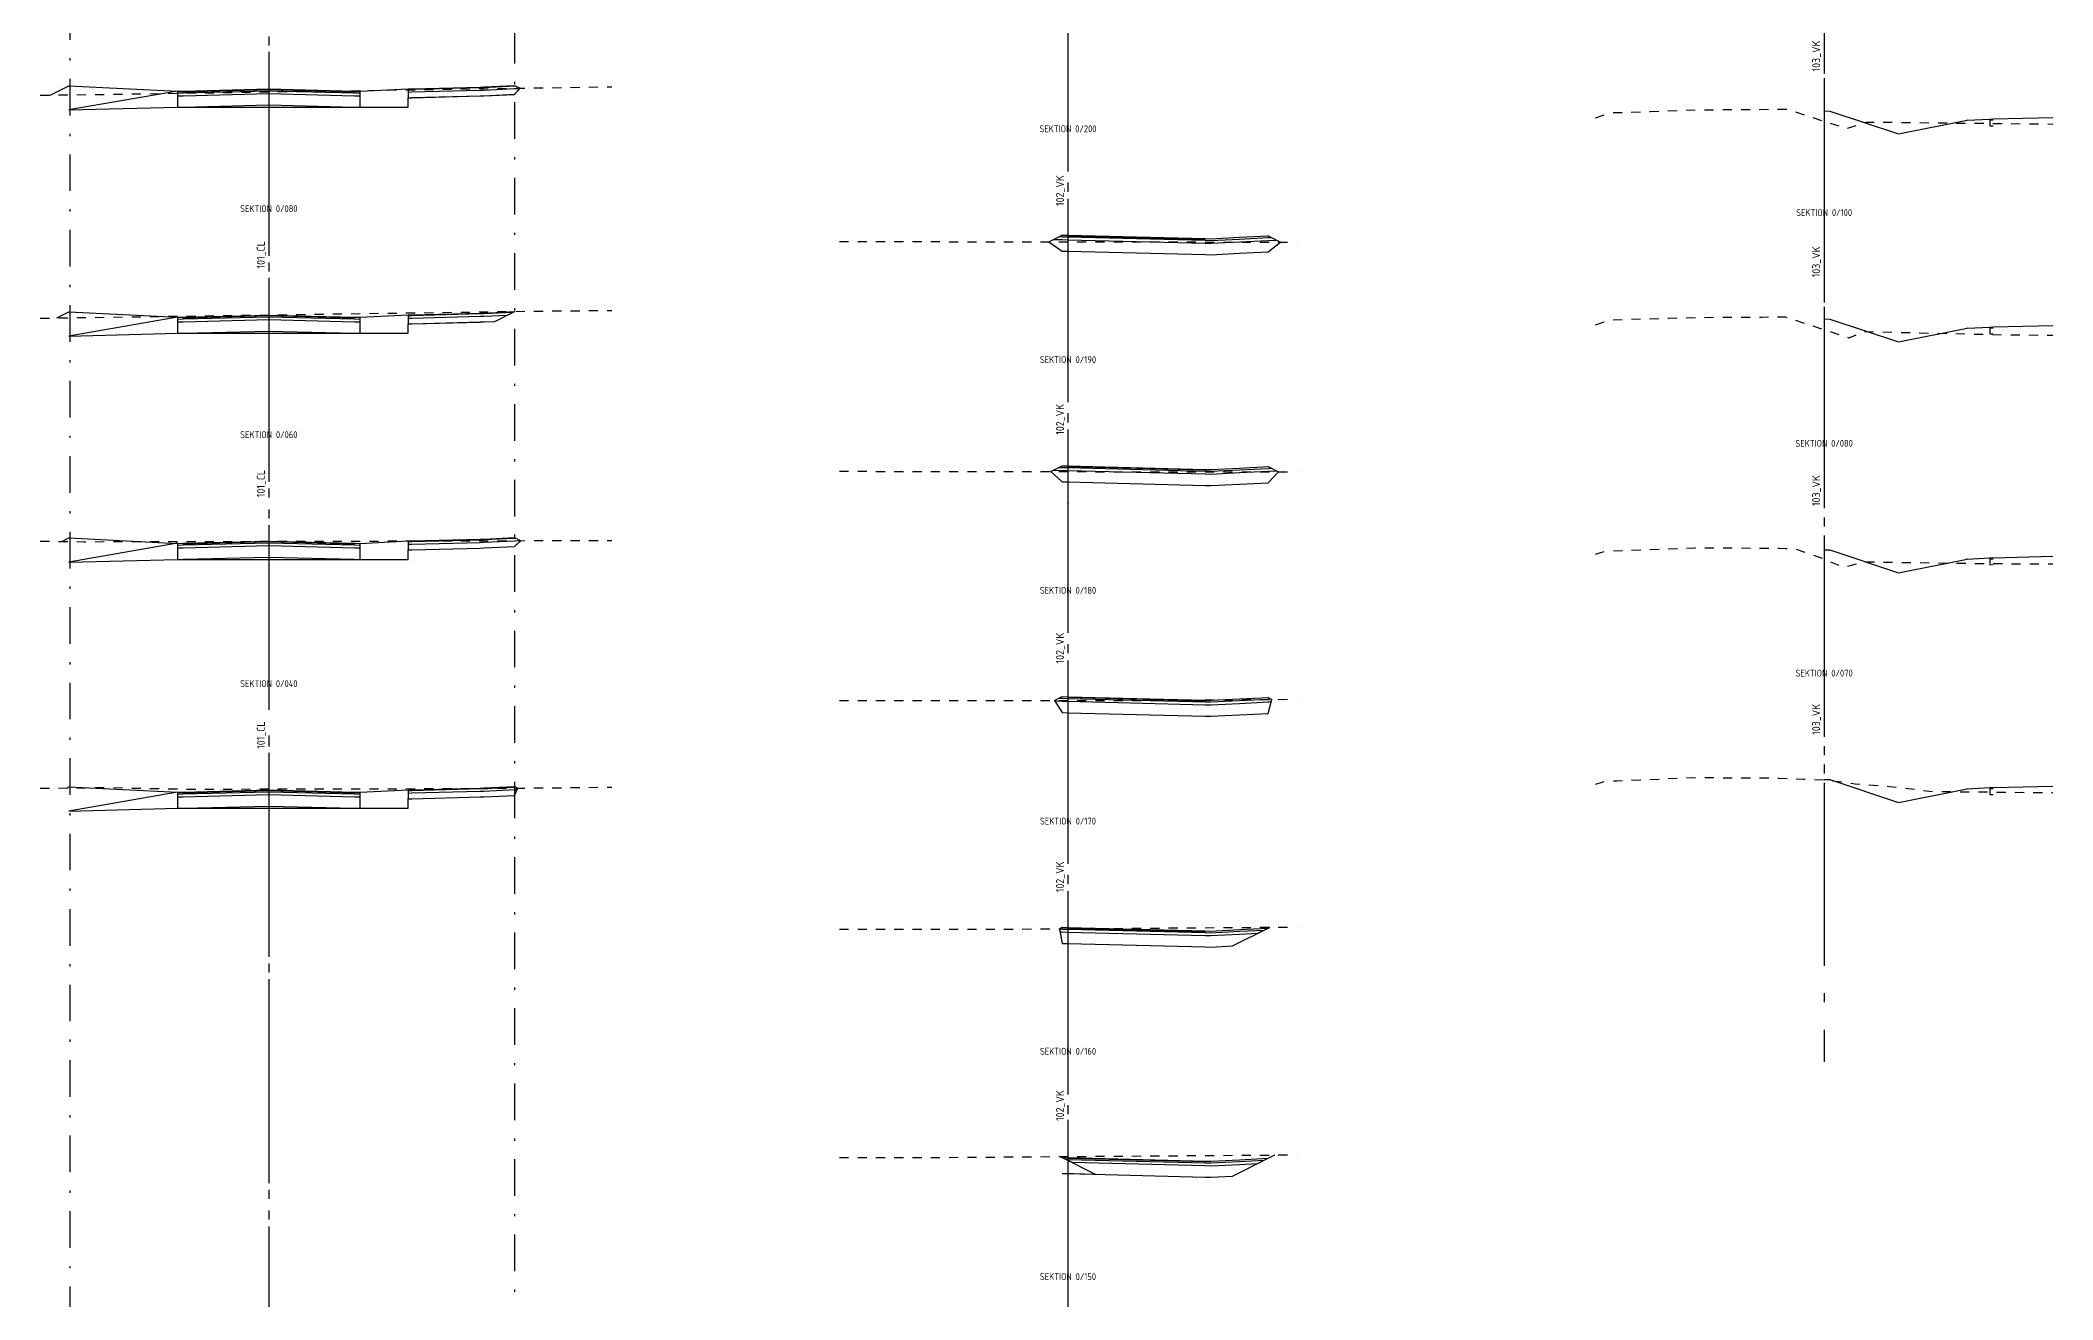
# Model space of a CAD drawing. Header units: metres. Extents: x 117388 to 118308, y 6148643 to 6149172.
# Drawn here: x 117653.2 to 117741.3, y 6148848.8 to 6148903.9 of the extents above; entities that cross this region are included whole.
import ezdxf
from ezdxf.enums import TextEntityAlignment as Align

# ---------------------------------------------------------------- set-up
doc = ezdxf.new("R2010")
doc.units = ezdxf.units.M
doc.header["$LTSCALE"] = 0.4
for name, pattern in [('CENTRUMLINJE', [27, 20, -3, 1, -3]), ('DASHDOT', [8, 4, -2, 0, -2]), ('DASHED_1', [2, 1, -1])]:
    doc.linetypes.add(name, pattern=pattern)
for name, color, linetype in [('05_FASTIGHGR', 7, 'DASHDOT'), ('M-37-CL', 1, 'CENTRUMLINJE'), ('M-37-CL_Txt', 1, 'CONTINUOUS'), ('M-37-Mark', 9, 'DASHED_1'), ('M-37-OB_B1', 4, 'CONTINUOUS'), ('M-37-OB_B2', 4, 'CONTINUOUS'), ('M-37-OB_Bi1', 4, 'CONTINUOUS'), ('M-37-OB_Bi2', 4, 'CONTINUOUS'), ('M-37-OB_F1', 4, 'CONTINUOUS'), ('M-37-OB_F2', 4, 'CONTINUOUS'), ('M-37-SektNr', 3, 'CONTINUOUS'), ('M-37-Vag-Overyta', 3, 'CONTINUOUS'), ('M-37-Vag-Slitlager', 4, 'CONTINUOUS'), ('Road_LayerForCsGenerator', 7, 'CONTINUOUS'), ('T19202X', 7, 'CONTINUOUS')]:
    doc.layers.add(name, color=color, linetype=linetype)
doc.layers.add('Non-PlotDot', color=7, linetype='CONTINUOUS', plot=False)
doc.styles.add('P_ISO_30', font='ISO', dxfattribs={"height": 3})

msp = doc.modelspace()

# ---------------------------------------------------------------- linework, layer by layer
at = {"layer": '05_FASTIGHGR'}
for p, q in [((117654.531, 6149060.573), (117654.531, 6148681.372)), ((117673.978, 6149059.547), (117673.978, 6148680.346))]:
    msp.add_line(p, q, dxfattribs=at)
at = {"layer": 'M-37-CL'}
for p, q in [((117663.238, 6148923.114), (117663.238, 6148900.114)), ((117731.277, 6148921.203), (117731.277, 6148898.203)), ((117698.198, 6148916.928), (117698.198, 6148893.928)), ((117663.238, 6148913.231), (117663.238, 6148890.231)), ((117731.277, 6148911.203), (117731.277, 6148888.203)), ((117698.198, 6148906.839), (117698.198, 6148883.839)), ((117663.238, 6148903.349), (117663.238, 6148880.349)), ((117731.277, 6148902.203), (117731.277, 6148879.203)), ((117698.198, 6148896.751), (117698.198, 6148873.751)), ((117663.238, 6148893.467), (117663.238, 6148870.467)), ((117731.277, 6148892.203), (117731.277, 6148869.203)), ((117698.198, 6148886.662), (117698.198, 6148863.662)), ((117663.238, 6148882.584), (117663.238, 6148859.584)), ((117731.277, 6148882.203), (117731.277, 6148859.203)), ((117698.198, 6148876.573), (117698.198, 6148853.573)), ((117663.238, 6148872.702), (117663.238, 6148849.702)), ((117698.198, 6148866.512), (117698.198, 6148843.512)), ((117663.238, 6148862.808), (117663.238, 6148839.808)), ((117698.198, 6148856.662), (117698.198, 6148833.662))]:
    msp.add_line(p, q, dxfattribs=at)
at = {"layer": 'M-37-Mark', "flags": 128}
for points in [[(117653.238, 6148901.458), (117655.656, 6148901.489), (117663.238, 6148901.603), (117678.238, 6148901.826)], [(117721.277, 6148900.474), (117721.944, 6148900.692), (117723.688, 6148900.744), (117725.768, 6148900.818), (117729.497, 6148900.848), (117729.634, 6148900.849), (117729.736, 6148900.819), (117731.277, 6148900.322), (117732.27, 6148900.001), (117732.788, 6148900.174), (117733.114, 6148900.286), (117741.277, 6148900.197)], [(117688.198, 6148895.061), (117698.198, 6148895.048), (117708.198, 6148895.036)], [(117653.238, 6148891.712), (117663.238, 6148891.855), (117674.9, 6148892.02), (117678.238, 6148892.052)], [(117721.277, 6148891.425), (117721.969, 6148891.641), (117724.482, 6148891.711), (117725.73, 6148891.744), (117728.53, 6148891.761), (117729.574, 6148891.764), (117731.181, 6148891.245), (117731.277, 6148891.213), (117732.362, 6148890.856), (117732.474, 6148890.891), (117732.984, 6148891.129), (117739.083, 6148890.986), (117741.277, 6148890.968)], [(117688.198, 6148885.017), (117698.198, 6148885.002), (117703.516, 6148884.994), (117705.13, 6148884.992), (117708.133, 6148884.989), (117708.198, 6148884.989)], [(117653.238, 6148881.96), (117655.16, 6148881.938), (117663.238, 6148881.957), (117678.238, 6148881.993)], [(117721.277, 6148881.396), (117721.689, 6148881.524), (117723.664, 6148881.599), (117725.034, 6148881.654), (117725.611, 6148881.671), (117726.652, 6148881.667), (117726.734, 6148881.668), (117729.342, 6148881.655), (117729.608, 6148881.645), (117729.976, 6148881.634), (117731.224, 6148881.206), (117731.277, 6148881.183), (117732.111, 6148880.826), (117732.477, 6148880.917), (117732.981, 6148881.06), (117738.143, 6148880.986), (117741.277, 6148880.966)], [(117688.198, 6148874.997), (117698.198, 6148874.996), (117700.713, 6148874.996), (117708.198, 6148875.052)], [(117653.238, 6148871.167), (117653.933, 6148871.163), (117655.973, 6148871.197), (117659.569, 6148871.122), (117663.238, 6148871.129), (117672.228, 6148871.148), (117678.238, 6148871.206)], [(117721.277, 6148871.333), (117721.479, 6148871.394), (117721.731, 6148871.472), (117722.212, 6148871.491), (117725.697, 6148871.629), (117728.971, 6148871.609), (117729.312, 6148871.604), (117730.389, 6148871.559), (117731.277, 6148871.53), (117731.369, 6148871.527), (117732.632, 6148871.356), (117734.139, 6148871.237), (117736.027, 6148871.022), (117741.277, 6148870.967)], [(117688.198, 6148865.005), (117696.202, 6148865.004), (117698.198, 6148865.019), (117708.198, 6148865.094)], [(117688.198, 6148855.013), (117691.691, 6148855.012), (117698.198, 6148855.061), (117708.198, 6148855.135)]]:
    msp.add_lwpolyline(points, dxfattribs=at)
at = {"layer": 'M-37-OB_B1', "flags": 128}
for points in [[(117659.238, 6148901.631), (117659.238, 6148901.631), (117659.238, 6148901.556), (117659.488, 6148901.562), (117659.488, 6148901.562), (117663.238, 6148901.656), (117663.238, 6148901.656), (117666.988, 6148901.562), (117667.238, 6148901.556), (117667.238, 6148901.631), (117669.338, 6148901.736), (117669.338, 6148901.711), (117669.488, 6148901.715), (117672.488, 6148901.79), (117672.638, 6148901.794), (117673.988, 6148901.861), (117674.033, 6148901.864)], [(117731.277, 6148900.769), (117731.527, 6148900.763), (117734.527, 6148899.764), (117737.527, 6148900.364), (117738.527, 6148900.414), (117738.527, 6148900.114), (117738.677, 6148900.118)], [(117697.805, 6148895.274), (117697.948, 6148895.271), (117698.198, 6148895.264), (117704.198, 6148895.114), (117704.448, 6148895.108), (117705.698, 6148895.171), (117706.948, 6148895.233), (117707.084, 6148895.24)], [(117659.238, 6148891.749), (117659.238, 6148891.749), (117659.238, 6148891.674), (117659.488, 6148891.68), (117659.488, 6148891.68), (117663.238, 6148891.774), (117663.238, 6148891.774), (117666.988, 6148891.68), (117667.238, 6148891.674), (117667.238, 6148891.749), (117669.338, 6148891.854), (117669.338, 6148891.829), (117669.488, 6148891.833), (117672.488, 6148891.908), (117672.638, 6148891.911), (117673.932, 6148891.976), (117673.988, 6148892.004)], [(117731.277, 6148891.678), (117731.527, 6148891.672), (117734.527, 6148890.673), (117737.527, 6148891.273), (117738.527, 6148891.323), (117738.527, 6148891.023), (117738.677, 6148891.027)], [(117697.805, 6148885.186), (117697.948, 6148885.182), (117698.198, 6148885.176), (117704.198, 6148885.026), (117704.448, 6148885.019), (117705.698, 6148885.082), (117706.948, 6148885.144), (117707.084, 6148885.151)], [(117659.238, 6148881.867), (117659.238, 6148881.867), (117659.238, 6148881.792), (117659.488, 6148881.798), (117659.488, 6148881.798), (117663.238, 6148881.892), (117663.238, 6148881.892), (117666.988, 6148881.798), (117667.238, 6148881.792), (117667.238, 6148881.867), (117669.338, 6148881.972), (117669.338, 6148881.947), (117669.488, 6148881.95), (117672.488, 6148882.025), (117672.638, 6148882.029), (117673.988, 6148882.097), (117674.033, 6148882.099)], [(117731.277, 6148881.588), (117731.527, 6148881.581), (117734.527, 6148880.582), (117737.527, 6148881.182), (117738.527, 6148881.232), (117738.527, 6148880.932), (117738.677, 6148880.936)], [(117697.805, 6148875.097), (117697.948, 6148875.093), (117698.198, 6148875.087), (117704.198, 6148874.937), (117704.448, 6148874.931), (117705.698, 6148874.993), (117706.948, 6148875.056), (117707.084, 6148875.063)], [(117659.238, 6148870.984), (117659.238, 6148870.984), (117659.238, 6148870.909), (117659.488, 6148870.916), (117659.488, 6148870.916), (117663.238, 6148871.009), (117663.238, 6148871.009), (117666.988, 6148870.916), (117667.238, 6148870.909), (117667.238, 6148870.984), (117669.338, 6148871.089), (117669.338, 6148871.064), (117669.488, 6148871.068), (117672.488, 6148871.143), (117672.638, 6148871.147), (117673.988, 6148871.214), (117674.033, 6148871.217)], [(117731.277, 6148871.542), (117731.527, 6148871.536), (117734.527, 6148870.537), (117737.527, 6148871.137), (117738.527, 6148871.187), (117738.527, 6148870.887), (117738.677, 6148870.891)], [(117697.821, 6148865.017), (117697.823, 6148865.008), (117697.948, 6148865.005), (117698.198, 6148864.998), (117704.198, 6148864.848), (117704.448, 6148864.842), (117705.698, 6148864.905), (117706.781, 6148864.959), (117706.948, 6148865.042)], [(117697.948, 6148855.018), (117698.106, 6148854.939), (117698.198, 6148854.937), (117704.198, 6148854.787), (117704.448, 6148854.781), (117705.698, 6148854.843), (117706.781, 6148854.897), (117706.948, 6148854.981)]]:
    msp.add_lwpolyline(points, dxfattribs=at)
at = {"layer": 'M-37-OB_B2', "flags": 128}
for points in [[(117659.238, 6148901.631), (117659.238, 6148901.631), (117659.238, 6148901.431), (117659.488, 6148901.437), (117659.488, 6148901.437), (117663.238, 6148901.531), (117663.238, 6148901.531), (117666.988, 6148901.437), (117667.238, 6148901.431), (117667.238, 6148901.631), (117669.338, 6148901.736), (117669.338, 6148901.596), (117669.488, 6148901.6), (117672.488, 6148901.675), (117672.638, 6148901.679), (117673.988, 6148901.746), (117674.219, 6148901.758), (117674.227, 6148901.767)], [(117697.567, 6148895.155), (117697.948, 6148895.146), (117698.198, 6148895.139), (117704.198, 6148894.989), (117704.448, 6148894.983), (117705.698, 6148895.046), (117706.948, 6148895.108), (117707.311, 6148895.126)], [(117659.238, 6148891.749), (117659.238, 6148891.749), (117659.238, 6148891.549), (117659.488, 6148891.555), (117659.488, 6148891.555), (117663.238, 6148891.649), (117663.238, 6148891.649), (117666.988, 6148891.555), (117667.238, 6148891.549), (117667.238, 6148891.749), (117669.338, 6148891.854), (117669.338, 6148891.714), (117669.488, 6148891.718), (117672.488, 6148891.793), (117672.638, 6148891.796), (117673.677, 6148891.848), (117673.988, 6148892.004)], [(117697.567, 6148885.066), (117697.948, 6148885.057), (117698.198, 6148885.051), (117704.198, 6148884.901), (117704.448, 6148884.894), (117705.698, 6148884.957), (117706.948, 6148885.019), (117707.311, 6148885.038)], [(117659.238, 6148881.867), (117659.238, 6148881.867), (117659.238, 6148881.667), (117659.488, 6148881.673), (117659.488, 6148881.673), (117663.238, 6148881.767), (117663.238, 6148881.767), (117666.988, 6148881.673), (117667.238, 6148881.667), (117667.238, 6148881.867), (117669.338, 6148881.972), (117669.338, 6148881.832), (117669.488, 6148881.835), (117672.488, 6148881.91), (117672.638, 6148881.914), (117673.988, 6148881.982), (117674.242, 6148881.994)], [(117697.604, 6148874.996), (117697.617, 6148874.977), (117697.948, 6148874.968), (117698.198, 6148874.962), (117704.198, 6148874.812), (117704.448, 6148874.806), (117705.698, 6148874.868), (117706.948, 6148874.931), (117707.091, 6148874.938), (117707.121, 6148875.044)], [(117659.238, 6148870.984), (117659.238, 6148870.984), (117659.238, 6148870.784), (117659.488, 6148870.791), (117659.488, 6148870.791), (117663.238, 6148870.884), (117663.238, 6148870.884), (117666.988, 6148870.791), (117667.238, 6148870.784), (117667.238, 6148870.984), (117669.338, 6148871.089), (117669.338, 6148870.949), (117669.488, 6148870.953), (117672.488, 6148871.028), (117672.638, 6148871.032), (117673.988, 6148871.099), (117674.106, 6148871.105), (117674.134, 6148871.166)], [(117697.821, 6148865.017), (117697.848, 6148864.882), (117697.948, 6148864.88), (117698.198, 6148864.873), (117704.198, 6148864.723), (117704.448, 6148864.717), (117705.698, 6148864.78), (117706.503, 6148864.82), (117706.948, 6148865.042)], [(117697.948, 6148855.018), (117698.369, 6148854.808), (117704.198, 6148854.662), (117704.448, 6148854.656), (117705.698, 6148854.718), (117706.503, 6148854.759), (117706.948, 6148854.981)]]:
    msp.add_lwpolyline(points, dxfattribs=at)
at = {"layer": 'M-37-OB_Bi1', "flags": 128}
for points in [[(117659.238, 6148901.631), (117659.238, 6148901.631), (117659.488, 6148901.637), (117659.488, 6148901.562), (117663.238, 6148901.656), (117666.988, 6148901.562), (117666.988, 6148901.637), (117667.238, 6148901.631), (117669.338, 6148901.736), (117669.338, 6148901.711), (117669.488, 6148901.715), (117672.488, 6148901.79), (117672.638, 6148901.794), (117673.988, 6148901.861), (117674.033, 6148901.864)], [(117731.277, 6148900.769), (117731.527, 6148900.763), (117734.527, 6148899.764), (117737.527, 6148900.364), (117738.527, 6148900.414), (117738.527, 6148900.374), (117738.677, 6148900.378)], [(117698.198, 6148895.339), (117698.198, 6148895.264), (117704.198, 6148895.114), (117704.198, 6148895.189), (117704.448, 6148895.183), (117705.698, 6148895.246), (117706.948, 6148895.308), (117706.948, 6148895.308)], [(117659.238, 6148891.749), (117659.238, 6148891.749), (117659.488, 6148891.755), (117659.488, 6148891.68), (117663.238, 6148891.774), (117666.988, 6148891.68), (117666.988, 6148891.755), (117667.238, 6148891.749), (117669.338, 6148891.854), (117669.338, 6148891.829), (117669.488, 6148891.833), (117672.488, 6148891.908), (117672.638, 6148891.911), (117673.932, 6148891.976), (117673.988, 6148892.004)], [(117731.277, 6148891.678), (117731.527, 6148891.672), (117734.527, 6148890.673), (117737.527, 6148891.273), (117738.527, 6148891.323), (117738.527, 6148891.283), (117738.677, 6148891.287)], [(117698.198, 6148885.251), (117698.198, 6148885.176), (117704.198, 6148885.026), (117704.198, 6148885.101), (117704.448, 6148885.094), (117705.698, 6148885.157), (117706.948, 6148885.219), (117706.948, 6148885.219)], [(117659.238, 6148881.867), (117659.238, 6148881.867), (117659.488, 6148881.873), (117659.488, 6148881.798), (117663.238, 6148881.892), (117666.988, 6148881.798), (117666.988, 6148881.873), (117667.238, 6148881.867), (117669.338, 6148881.972), (117669.338, 6148881.947), (117669.488, 6148881.95), (117672.488, 6148882.025), (117672.638, 6148882.029), (117673.988, 6148882.097), (117674.033, 6148882.099)], [(117731.277, 6148881.588), (117731.527, 6148881.581), (117734.527, 6148880.582), (117737.527, 6148881.182), (117738.527, 6148881.232), (117738.527, 6148881.192), (117738.677, 6148881.196)], [(117698.198, 6148875.162), (117698.198, 6148875.087), (117704.198, 6148874.937), (117704.198, 6148875.012), (117704.448, 6148875.006), (117705.698, 6148875.068), (117706.948, 6148875.131), (117706.948, 6148875.131)], [(117659.238, 6148870.984), (117659.238, 6148870.984), (117659.488, 6148870.991), (117659.488, 6148870.916), (117663.238, 6148871.009), (117666.988, 6148870.916), (117666.988, 6148870.991), (117667.238, 6148870.984), (117669.338, 6148871.089), (117669.338, 6148871.064), (117669.488, 6148871.068), (117672.488, 6148871.143), (117672.638, 6148871.147), (117673.988, 6148871.214), (117674.033, 6148871.217)], [(117731.277, 6148871.542), (117731.527, 6148871.536), (117734.527, 6148870.537), (117737.527, 6148871.137), (117738.527, 6148871.187), (117738.527, 6148871.147), (117738.677, 6148871.151)], [(117698.198, 6148865.073), (117698.198, 6148864.998), (117704.198, 6148864.848), (117704.198, 6148864.923), (117704.448, 6148864.917), (117705.698, 6148864.98), (117706.948, 6148865.042)], [(117698.198, 6148855.012), (117698.198, 6148854.937), (117704.198, 6148854.787), (117704.198, 6148854.862), (117704.448, 6148854.856), (117705.698, 6148854.918), (117706.948, 6148854.981)]]:
    msp.add_lwpolyline(points, dxfattribs=at)
at = {"layer": 'M-37-OB_Bi2', "flags": 128}
for points in [[(117659.238, 6148901.631), (117659.238, 6148901.631), (117659.488, 6148901.637), (117659.488, 6148901.562), (117663.238, 6148901.656), (117666.988, 6148901.562), (117666.988, 6148901.637), (117667.238, 6148901.631), (117669.338, 6148901.736), (117669.338, 6148901.711), (117669.488, 6148901.715), (117672.488, 6148901.79), (117672.638, 6148901.794), (117673.988, 6148901.861), (117674.033, 6148901.864)], [(117731.277, 6148900.769), (117731.527, 6148900.763), (117734.527, 6148899.764), (117737.527, 6148900.364), (117738.527, 6148900.414), (117738.527, 6148900.374), (117738.677, 6148900.378)], [(117698.198, 6148895.339), (117698.198, 6148895.264), (117704.198, 6148895.114), (117704.198, 6148895.189), (117704.448, 6148895.183), (117705.698, 6148895.246), (117706.948, 6148895.308), (117706.948, 6148895.308)], [(117659.238, 6148891.749), (117659.238, 6148891.749), (117659.488, 6148891.755), (117659.488, 6148891.68), (117663.238, 6148891.774), (117666.988, 6148891.68), (117666.988, 6148891.755), (117667.238, 6148891.749), (117669.338, 6148891.854), (117669.338, 6148891.829), (117669.488, 6148891.833), (117672.488, 6148891.908), (117672.638, 6148891.911), (117673.932, 6148891.976), (117673.988, 6148892.004)], [(117731.277, 6148891.678), (117731.527, 6148891.672), (117734.527, 6148890.673), (117737.527, 6148891.273), (117738.527, 6148891.323), (117738.527, 6148891.283), (117738.677, 6148891.287)], [(117698.198, 6148885.251), (117698.198, 6148885.176), (117704.198, 6148885.026), (117704.198, 6148885.101), (117704.448, 6148885.094), (117705.698, 6148885.157), (117706.948, 6148885.219), (117706.948, 6148885.219)], [(117659.238, 6148881.867), (117659.238, 6148881.867), (117659.488, 6148881.873), (117659.488, 6148881.798), (117663.238, 6148881.892), (117666.988, 6148881.798), (117666.988, 6148881.873), (117667.238, 6148881.867), (117669.338, 6148881.972), (117669.338, 6148881.947), (117669.488, 6148881.95), (117672.488, 6148882.025), (117672.638, 6148882.029), (117673.988, 6148882.097), (117674.033, 6148882.099)], [(117731.277, 6148881.588), (117731.527, 6148881.581), (117734.527, 6148880.582), (117737.527, 6148881.182), (117738.527, 6148881.232), (117738.527, 6148881.192), (117738.677, 6148881.196)], [(117698.198, 6148875.162), (117698.198, 6148875.087), (117704.198, 6148874.937), (117704.198, 6148875.012), (117704.448, 6148875.006), (117705.698, 6148875.068), (117706.948, 6148875.131), (117706.948, 6148875.131)], [(117659.238, 6148870.984), (117659.238, 6148870.984), (117659.488, 6148870.991), (117659.488, 6148870.916), (117663.238, 6148871.009), (117666.988, 6148870.916), (117666.988, 6148870.991), (117667.238, 6148870.984), (117669.338, 6148871.089), (117669.338, 6148871.064), (117669.488, 6148871.068), (117672.488, 6148871.143), (117672.638, 6148871.147), (117673.988, 6148871.214), (117674.033, 6148871.217)], [(117731.277, 6148871.542), (117731.527, 6148871.536), (117734.527, 6148870.537), (117737.527, 6148871.137), (117738.527, 6148871.187), (117738.527, 6148871.147), (117738.677, 6148871.151)], [(117698.198, 6148865.073), (117698.198, 6148864.998), (117704.198, 6148864.848), (117704.198, 6148864.923), (117704.448, 6148864.917), (117705.698, 6148864.98), (117706.948, 6148865.042)], [(117698.198, 6148855.012), (117698.198, 6148854.937), (117704.198, 6148854.787), (117704.198, 6148854.862), (117704.448, 6148854.856), (117705.698, 6148854.918), (117706.948, 6148854.981)]]:
    msp.add_lwpolyline(points, dxfattribs=at)
at = {"layer": 'M-37-OB_F1', "flags": 128}
for points in [[(117659.238, 6148901.631), (117659.238, 6148901.631), (117659.238, 6148900.931), (117659.488, 6148900.937), (117659.488, 6148900.937), (117663.238, 6148901.031), (117663.238, 6148901.031), (117666.988, 6148900.937), (117667.238, 6148900.931), (117667.238, 6148901.631), (117669.338, 6148901.736), (117669.338, 6148901.346), (117669.488, 6148901.35), (117672.488, 6148901.425), (117672.638, 6148901.429), (117673.988, 6148901.496), (117673.988, 6148901.496), (117674.227, 6148901.767)], [(117697.355, 6148895.049), (117697.948, 6148894.646), (117698.198, 6148894.639), (117704.198, 6148894.489), (117704.448, 6148894.483), (117705.698, 6148894.546), (117706.948, 6148894.608), (117707.491, 6148895.036)], [(117659.238, 6148891.749), (117659.238, 6148891.749), (117659.238, 6148891.049), (117659.488, 6148891.055), (117659.488, 6148891.055), (117663.238, 6148891.149), (117663.238, 6148891.149), (117666.988, 6148891.055), (117667.238, 6148891.049), (117667.238, 6148891.749), (117669.338, 6148891.854), (117669.338, 6148891.464), (117669.488, 6148891.468), (117672.488, 6148891.543), (117672.638, 6148891.546), (117673.121, 6148891.571), (117673.988, 6148892.004)], [(117697.441, 6148885.003), (117697.948, 6148884.557), (117698.198, 6148884.551), (117704.198, 6148884.401), (117704.448, 6148884.394), (117705.698, 6148884.457), (117706.948, 6148884.519), (117707.406, 6148884.99)], [(117659.238, 6148881.867), (117659.238, 6148881.867), (117659.238, 6148881.167), (117659.488, 6148881.173), (117659.488, 6148881.173), (117663.238, 6148881.267), (117663.238, 6148881.267), (117666.988, 6148881.173), (117667.238, 6148881.167), (117667.238, 6148881.867), (117669.338, 6148881.972), (117669.338, 6148881.582), (117669.488, 6148881.585), (117672.488, 6148881.66), (117672.638, 6148881.664), (117673.988, 6148881.732), (117673.988, 6148881.732), (117674.264, 6148881.983)], [(117697.604, 6148874.996), (117697.948, 6148874.468), (117698.198, 6148874.462), (117704.198, 6148874.312), (117704.448, 6148874.306), (117705.698, 6148874.368), (117706.948, 6148874.431), (117707.121, 6148875.044)], [(117659.238, 6148870.984), (117659.238, 6148870.984), (117659.238, 6148870.284), (117659.488, 6148870.291), (117659.488, 6148870.291), (117663.238, 6148870.384), (117663.238, 6148870.384), (117666.988, 6148870.291), (117667.238, 6148870.284), (117667.238, 6148870.984), (117669.338, 6148871.089), (117669.338, 6148870.699), (117669.488, 6148870.703), (117672.488, 6148870.778), (117672.638, 6148870.782), (117673.988, 6148870.849), (117673.988, 6148870.849), (117674.134, 6148871.166)], [(117697.821, 6148865.017), (117697.948, 6148864.38), (117698.198, 6148864.373), (117704.198, 6148864.223), (117704.448, 6148864.217), (117705.392, 6148864.264), (117706.948, 6148865.042)], [(117697.948, 6148855.018), (117699.421, 6148854.281), (117697.948, 6148854.318), (117698.198, 6148854.312), (117704.198, 6148854.162), (117704.448, 6148854.156), (117705.392, 6148854.203), (117706.948, 6148854.981)]]:
    msp.add_lwpolyline(points, dxfattribs=at)
at = {"layer": 'M-37-OB_F2', "flags": 128}
for points in [[(117659.238, 6148901.632), (117654.488, 6148900.812), (117659.238, 6148900.931), (117659.488, 6148900.931), (117663.238, 6148900.931), (117666.988, 6148900.931), (117667.238, 6148900.931), (117669.338, 6148900.931), (117669.338, 6148901.337), (117669.338, 6148901.347), (117669.488, 6148901.351), (117672.488, 6148901.426), (117672.638, 6148901.43), (117673.988, 6148901.497), (117674.227, 6148901.768)], [(117697.355, 6148895.049), (117697.948, 6148894.646), (117698.198, 6148894.639), (117704.198, 6148894.489), (117704.448, 6148894.483), (117705.698, 6148894.546), (117706.948, 6148894.608), (117707.491, 6148895.036)], [(117659.238, 6148891.75), (117654.488, 6148890.93), (117659.238, 6148891.049), (117659.488, 6148891.049), (117663.238, 6148891.049), (117666.988, 6148891.049), (117667.238, 6148891.049), (117669.338, 6148891.049), (117669.338, 6148891.455), (117669.338, 6148891.465), (117669.488, 6148891.469), (117672.488, 6148891.544), (117672.638, 6148891.547), (117673.121, 6148891.572), (117673.988, 6148892.005)], [(117697.441, 6148885.003), (117697.948, 6148884.557), (117698.198, 6148884.551), (117704.198, 6148884.401), (117704.448, 6148884.394), (117705.698, 6148884.457), (117706.948, 6148884.519), (117707.406, 6148884.99)], [(117659.238, 6148881.868), (117654.488, 6148881.048), (117659.238, 6148881.166), (117659.488, 6148881.166), (117663.238, 6148881.166), (117666.988, 6148881.166), (117667.238, 6148881.166), (117669.338, 6148881.166), (117669.338, 6148881.573), (117669.338, 6148881.583), (117669.488, 6148881.586), (117672.488, 6148881.661), (117672.638, 6148881.665), (117673.988, 6148881.733), (117674.264, 6148881.984)], [(117697.604, 6148874.996), (117697.948, 6148874.468), (117698.198, 6148874.462), (117704.198, 6148874.312), (117704.448, 6148874.306), (117705.698, 6148874.368), (117706.948, 6148874.431), (117707.121, 6148875.044)], [(117659.238, 6148870.985), (117654.488, 6148870.165), (117659.238, 6148870.284), (117659.488, 6148870.284), (117663.238, 6148870.284), (117666.988, 6148870.284), (117667.238, 6148870.284), (117669.338, 6148870.284), (117669.338, 6148870.69), (117669.338, 6148870.7), (117669.488, 6148870.704), (117672.488, 6148870.779), (117672.638, 6148870.783), (117673.988, 6148870.85), (117674.134, 6148871.167)], [(117697.821, 6148865.017), (117697.948, 6148864.38), (117698.198, 6148864.373), (117704.198, 6148864.223), (117704.448, 6148864.217), (117705.392, 6148864.264), (117706.948, 6148865.042)], [(117697.948, 6148855.018), (117699.421, 6148854.281), (117697.948, 6148854.318), (117698.198, 6148854.312), (117704.198, 6148854.162), (117704.448, 6148854.156), (117705.392, 6148854.203), (117706.948, 6148854.981)]]:
    msp.add_lwpolyline(points, dxfattribs=at)
at = {"layer": 'M-37-Vag-Overyta', "flags": 128}
for points in [[(117653.677, 6148901.464), (117654.488, 6148901.869), (117659.238, 6148901.631), (117659.488, 6148901.637), (117663.238, 6148901.731), (117666.988, 6148901.637), (117667.238, 6148901.631), (117669.338, 6148901.736), (117669.488, 6148901.74), (117672.488, 6148901.815), (117672.638, 6148901.819), (117673.988, 6148901.886), (117674.227, 6148901.767)], [(117731.275, 6148900.77), (117731.276, 6148900.769), (117731.277, 6148900.769), (117731.527, 6148900.763), (117734.527, 6148899.764), (117737.527, 6148900.364), (117738.527, 6148900.414), (117738.677, 6148900.418), (117741.277, 6148900.483)], [(117697.355, 6148895.049), (117697.948, 6148895.346), (117698.198, 6148895.339), (117704.198, 6148895.189), (117704.448, 6148895.183), (117705.698, 6148895.246), (117706.948, 6148895.308), (117707.491, 6148895.036)], [(117653.96, 6148891.722), (117654.488, 6148891.986), (117659.238, 6148891.749), (117659.488, 6148891.755), (117663.238, 6148891.849), (117666.988, 6148891.755), (117667.238, 6148891.749), (117669.338, 6148891.854), (117669.488, 6148891.858), (117672.488, 6148891.933), (117672.638, 6148891.936), (117673.988, 6148892.004), (117673.993, 6148892.007)], [(117731.275, 6148891.679), (117731.276, 6148891.678), (117731.277, 6148891.678), (117731.527, 6148891.672), (117734.527, 6148890.673), (117737.527, 6148891.273), (117738.527, 6148891.323), (117738.677, 6148891.327), (117741.277, 6148891.392)], [(117697.441, 6148885.003), (117697.948, 6148885.257), (117698.198, 6148885.251), (117704.198, 6148885.101), (117704.448, 6148885.094), (117705.698, 6148885.157), (117706.948, 6148885.219), (117707.406, 6148884.99)], [(117654.178, 6148881.949), (117654.488, 6148882.104), (117659.238, 6148881.867), (117659.488, 6148881.873), (117663.238, 6148881.967), (117666.988, 6148881.873), (117667.238, 6148881.867), (117669.338, 6148881.972), (117669.488, 6148881.975), (117672.488, 6148882.05), (117672.638, 6148882.054), (117673.988, 6148882.122), (117674.264, 6148881.983)], [(117731.275, 6148881.588), (117731.276, 6148881.587), (117731.277, 6148881.588), (117731.527, 6148881.581), (117734.527, 6148880.582), (117737.527, 6148881.182), (117738.527, 6148881.232), (117738.677, 6148881.236), (117741.277, 6148881.301)], [(117697.604, 6148874.996), (117697.948, 6148875.168), (117698.198, 6148875.162), (117704.198, 6148875.012), (117704.448, 6148875.006), (117705.698, 6148875.068), (117706.948, 6148875.131), (117707.121, 6148875.044)], [(117654.384, 6148871.17), (117654.488, 6148871.222), (117659.238, 6148870.984), (117659.488, 6148870.991), (117663.238, 6148871.084), (117666.988, 6148870.991), (117667.238, 6148870.984), (117669.338, 6148871.089), (117669.488, 6148871.093), (117672.488, 6148871.168), (117672.638, 6148871.172), (117673.988, 6148871.239), (117674.134, 6148871.166)], [(117731.275, 6148871.542), (117731.276, 6148871.542), (117731.277, 6148871.542), (117731.527, 6148871.536), (117734.527, 6148870.537), (117737.527, 6148871.137), (117738.527, 6148871.187), (117738.677, 6148871.191), (117741.277, 6148871.256)], [(117697.821, 6148865.017), (117697.948, 6148865.08), (117698.198, 6148865.073), (117704.198, 6148864.923), (117704.448, 6148864.917), (117705.698, 6148864.98), (117706.948, 6148865.042), (117707.034, 6148865.085)], [(117697.867, 6148855.059), (117697.948, 6148855.018), (117698.198, 6148855.012), (117704.198, 6148854.862), (117704.448, 6148854.856), (117705.698, 6148854.918), (117706.948, 6148854.981), (117707.243, 6148855.128)]]:
    msp.add_lwpolyline(points, dxfattribs=at)
at = {"layer": 'M-37-Vag-Slitlager', "flags": 128}
for points in [[(117659.238, 6148901.631), (117659.238, 6148901.631), (117659.488, 6148901.637), (117659.488, 6148901.612), (117663.238, 6148901.706), (117666.988, 6148901.612), (117666.988, 6148901.637), (117667.238, 6148901.631), (117669.338, 6148901.736), (117669.338, 6148901.711), (117669.488, 6148901.715), (117672.488, 6148901.79), (117672.638, 6148901.794), (117673.988, 6148901.861), (117674.033, 6148901.864)], [(117731.277, 6148900.769), (117731.527, 6148900.763), (117734.527, 6148899.764), (117737.527, 6148900.364), (117738.527, 6148900.414), (117738.527, 6148900.374), (117738.677, 6148900.378)], [(117698.198, 6148895.339), (117698.198, 6148895.314), (117704.198, 6148895.164), (117704.198, 6148895.189), (117704.448, 6148895.183), (117705.698, 6148895.246), (117706.948, 6148895.308), (117706.948, 6148895.308)], [(117659.238, 6148891.749), (117659.238, 6148891.749), (117659.488, 6148891.755), (117659.488, 6148891.73), (117663.238, 6148891.824), (117666.988, 6148891.73), (117666.988, 6148891.755), (117667.238, 6148891.749), (117669.338, 6148891.854), (117669.338, 6148891.829), (117669.488, 6148891.833), (117672.488, 6148891.908), (117672.638, 6148891.911), (117673.932, 6148891.976), (117673.988, 6148892.004)], [(117731.277, 6148891.678), (117731.527, 6148891.672), (117734.527, 6148890.673), (117737.527, 6148891.273), (117738.527, 6148891.323), (117738.527, 6148891.283), (117738.677, 6148891.287)], [(117698.198, 6148885.251), (117698.198, 6148885.226), (117704.198, 6148885.076), (117704.198, 6148885.101), (117704.448, 6148885.094), (117705.698, 6148885.157), (117706.948, 6148885.219), (117706.948, 6148885.219)], [(117659.238, 6148881.867), (117659.238, 6148881.867), (117659.488, 6148881.873), (117659.488, 6148881.848), (117663.238, 6148881.942), (117666.988, 6148881.848), (117666.988, 6148881.873), (117667.238, 6148881.867), (117669.338, 6148881.972), (117669.338, 6148881.947), (117669.488, 6148881.95), (117672.488, 6148882.025), (117672.638, 6148882.029), (117673.988, 6148882.097), (117674.033, 6148882.099)], [(117731.277, 6148881.588), (117731.527, 6148881.581), (117734.527, 6148880.582), (117737.527, 6148881.182), (117738.527, 6148881.232), (117738.527, 6148881.192), (117738.677, 6148881.196)], [(117698.198, 6148875.162), (117698.198, 6148875.137), (117704.198, 6148874.987), (117704.198, 6148875.012), (117704.448, 6148875.006), (117705.698, 6148875.068), (117706.948, 6148875.131), (117706.948, 6148875.131)], [(117659.238, 6148870.984), (117659.238, 6148870.984), (117659.488, 6148870.991), (117659.488, 6148870.966), (117663.238, 6148871.059), (117666.988, 6148870.966), (117666.988, 6148870.991), (117667.238, 6148870.984), (117669.338, 6148871.089), (117669.338, 6148871.064), (117669.488, 6148871.068), (117672.488, 6148871.143), (117672.638, 6148871.147), (117673.988, 6148871.214), (117674.033, 6148871.217)], [(117731.277, 6148871.542), (117731.527, 6148871.536), (117734.527, 6148870.537), (117737.527, 6148871.137), (117738.527, 6148871.187), (117738.527, 6148871.147), (117738.677, 6148871.151)], [(117698.198, 6148865.073), (117698.198, 6148865.048), (117704.198, 6148864.898), (117704.198, 6148864.923), (117704.448, 6148864.917), (117705.698, 6148864.98), (117706.948, 6148865.042)], [(117698.198, 6148855.012), (117698.198, 6148854.987), (117704.198, 6148854.837), (117704.198, 6148854.862), (117704.448, 6148854.856), (117705.698, 6148854.918), (117706.948, 6148854.981)]]:
    msp.add_lwpolyline(points, dxfattribs=at)
at = {"layer": 'Non-PlotDot'}
for centre in [(117654.488, 6148901.869), (117663.238, 6148901.731), (117669.338, 6148901.736), (117669.488, 6148901.74), (117672.488, 6148901.815), (117672.638, 6148901.819), (117673.988, 6148901.886), (117674.227, 6148901.767), (117653.677, 6148901.464), (117659.238, 6148901.631), (117659.488, 6148901.637), (117666.988, 6148901.637), (117667.238, 6148901.631), (117731.275, 6148900.77), (117731.276, 6148900.769), (117731.277, 6148900.769), (117731.527, 6148900.763), (117737.527, 6148900.364), (117738.527, 6148900.414), (117738.677, 6148900.418), (117741.277, 6148900.483), (117734.527, 6148899.764), (117697.355, 6148895.049), (117697.948, 6148895.346), (117698.198, 6148895.339), (117704.198, 6148895.189), (117704.448, 6148895.183), (117705.698, 6148895.246), (117706.948, 6148895.308), (117707.491, 6148895.036), (117673.988, 6148892.004), (117673.993, 6148892.007), (117653.96, 6148891.722), (117654.488, 6148891.986), (117659.238, 6148891.749), (117659.488, 6148891.755), (117663.238, 6148891.849), (117666.988, 6148891.755), (117667.238, 6148891.749), (117669.338, 6148891.854), (117669.488, 6148891.858), (117672.488, 6148891.933), (117672.638, 6148891.936), (117731.275, 6148891.679), (117731.276, 6148891.678), (117731.277, 6148891.678), (117731.527, 6148891.672), (117737.527, 6148891.273), (117738.527, 6148891.323), (117738.677, 6148891.327), (117741.277, 6148891.392), (117734.527, 6148890.673), (117697.441, 6148885.003), (117697.948, 6148885.257), (117698.198, 6148885.251), (117704.198, 6148885.101), (117704.448, 6148885.094), (117705.698, 6148885.157), (117706.948, 6148885.219), (117707.406, 6148884.99), (117654.178, 6148881.949), (117654.488, 6148882.104), (117659.238, 6148881.867), (117659.488, 6148881.873), (117663.238, 6148881.967), (117666.988, 6148881.873), (117667.238, 6148881.867), (117669.338, 6148881.972), (117669.488, 6148881.975), (117672.488, 6148882.05), (117672.638, 6148882.054), (117673.988, 6148882.122), (117674.264, 6148881.983), (117731.275, 6148881.588), (117731.276, 6148881.587), (117731.277, 6148881.588), (117731.527, 6148881.581), (117734.527, 6148880.582), (117737.527, 6148881.182), (117738.527, 6148881.232), (117738.677, 6148881.236), (117741.277, 6148881.301), (117697.604, 6148874.996), (117697.948, 6148875.168), (117698.198, 6148875.162), (117704.198, 6148875.012), (117704.448, 6148875.006), (117705.698, 6148875.068), (117706.948, 6148875.131), (117707.121, 6148875.044), (117654.384, 6148871.17), (117654.488, 6148871.222), (117659.238, 6148870.984), (117659.488, 6148870.991), (117663.238, 6148871.084), (117666.988, 6148870.991), (117667.238, 6148870.984), (117669.338, 6148871.089), (117669.488, 6148871.093), (117672.488, 6148871.168), (117672.638, 6148871.172), (117673.988, 6148871.239), (117674.134, 6148871.166), (117731.275, 6148871.542), (117731.276, 6148871.542), (117731.277, 6148871.542), (117731.527, 6148871.536), (117737.527, 6148871.137), (117738.527, 6148871.187), (117738.677, 6148871.191), (117741.277, 6148871.256), (117734.527, 6148870.537), (117697.821, 6148865.017), (117697.948, 6148865.08), (117698.198, 6148865.073), (117704.198, 6148864.923), (117704.448, 6148864.917), (117705.698, 6148864.98), (117706.948, 6148865.042), (117707.034, 6148865.085), (117697.867, 6148855.059), (117697.948, 6148855.018), (117698.198, 6148855.012), (117707.243, 6148855.128), (117704.198, 6148854.862), (117704.448, 6148854.856), (117705.698, 6148854.918), (117706.948, 6148854.981)]:
    msp.add_circle(centre, 0.001, dxfattribs=at)
at = {"layer": 'Road_LayerForCsGenerator'}
for centre in [(117698.198, 6148903.615), (117663.238, 6148899.883), (117731.277, 6148899.497), (117698.198, 6148893.615), (117663.238, 6148889.883), (117731.277, 6148889.497), (117698.198, 6148883.615), (117663.238, 6148879.883), (117731.277, 6148879.497), (117698.198, 6148873.615), (117663.238, 6148869.883), (117731.277, 6148869.497), (117698.198, 6148863.615), (117698.198, 6148853.615)]:
    msp.add_circle(centre, 0.001, dxfattribs=at)
at = {"layer": 'T19202X', "color": 7}
for centre in [(117698.198, 6148903.615), (117663.238, 6148899.883), (117731.277, 6148899.497), (117698.198, 6148893.615), (117663.238, 6148889.883), (117731.277, 6148889.497), (117698.198, 6148883.615), (117663.238, 6148879.883), (117731.277, 6148879.497), (117698.198, 6148873.615), (117663.238, 6148869.883), (117731.277, 6148869.497), (117698.198, 6148863.615), (117698.198, 6148853.615)]:
    msp.add_circle(centre, 0.001, dxfattribs=at)

# ---------------------------------------------------------------- texts
at = {"layer": 'M-37-CL_Txt', "style": 'P_ISO_30'}
for s, p in [('103_VK', (117730.927, 6148902.497)), ('102_VK', (117697.848, 6148896.615)), ('101_CL', (117662.888, 6148893.883)), ('103_VK', (117730.927, 6148893.497)), ('102_VK', (117697.848, 6148886.615)), ('101_CL', (117662.888, 6148883.883)), ('103_VK', (117730.927, 6148883.497)), ('102_VK', (117697.848, 6148876.615)), ('103_VK', (117730.927, 6148873.497)), ('101_CL', (117662.888, 6148872.883)), ('102_VK', (117697.848, 6148866.615)), ('102_VK', (117697.848, 6148856.615))]:
    msp.add_text(s, height=0.35, rotation=90.01167, dxfattribs=at).set_placement(p, align=Align.MIDDLE_LEFT)
at = {"layer": 'M-37-SektNr', "style": 'P_ISO_30'}
for s, p in [('SEKTION 0/200', (117698.198, 6148899.839)), ('SEKTION 0/080', (117663.238, 6148896.349)), ('SEKTION 0/100', (117731.277, 6148896.178)), ('SEKTION 0/190', (117698.198, 6148889.751)), ('SEKTION 0/060', (117663.238, 6148886.467)), ('SEKTION 0/080', (117731.277, 6148886.088)), ('SEKTION 0/180', (117698.198, 6148879.662)), ('SEKTION 0/070', (117731.277, 6148876.042)), ('SEKTION 0/040', (117663.238, 6148875.584)), ('SEKTION 0/170', (117698.198, 6148869.573)), ('SEKTION 0/160', (117698.198, 6148859.512)), ('SEKTION 0/150', (117698.198, 6148849.662))]:
    msp.add_text(s, height=0.3, dxfattribs=at).set_placement(p, align=Align.CENTER)

doc.saveas('drawing.dxf')
